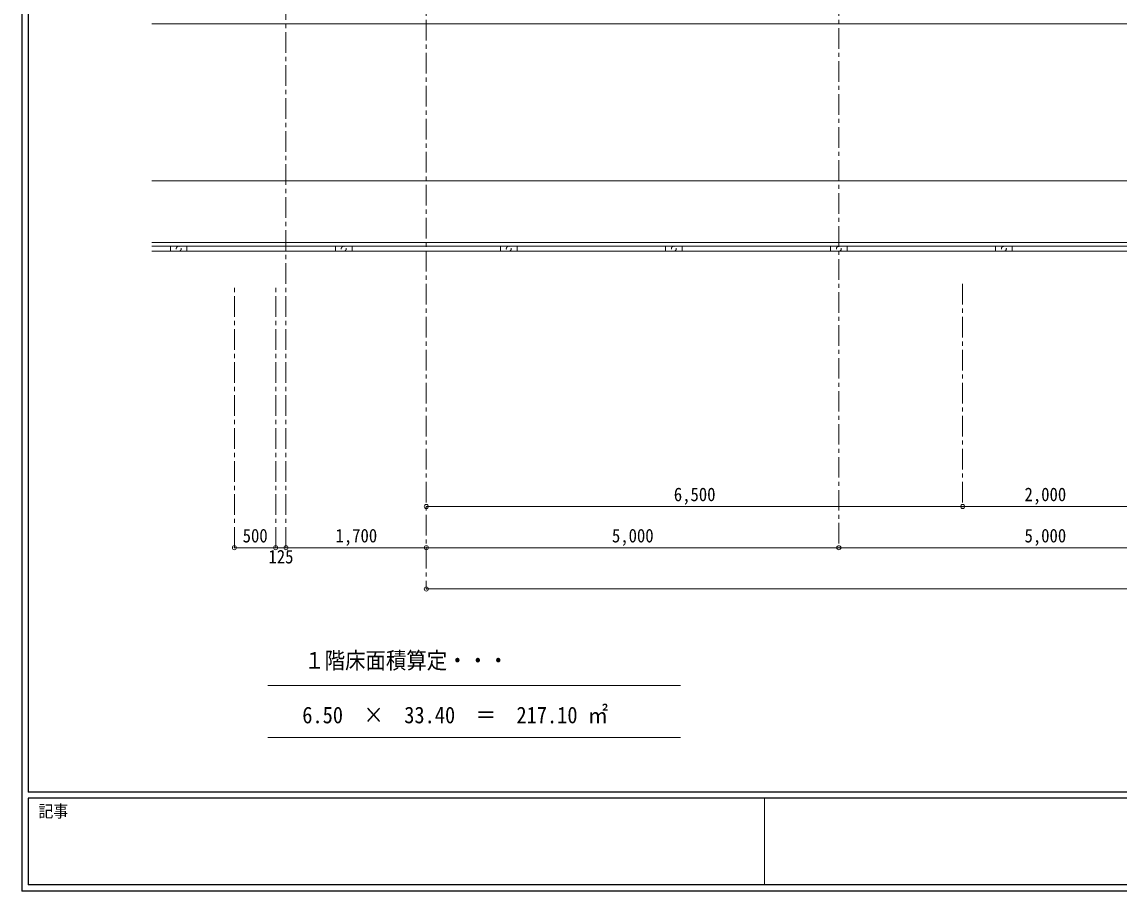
# Model space of a CAD drawing. Units: millimetres at full size, sheet at 1:50. Extents: x -19525 to 20275, y -14100 to 14100.
# Drawn here: x -19525 to -6229, y -14100 to -3562 of the extents above; entities that cross this region are included whole.
import ezdxf
from ezdxf.enums import TextEntityAlignment as Align

# ---------------------------------------------------------------- set-up
doc = ezdxf.new("R2010")
doc.units = ezdxf.units.MM
doc.header["$LTSCALE"] = 50
doc.header["$PDMODE"] = 32
doc.header["$PDSIZE"] = 50
doc.linetypes.add('CHAIN1', pattern=[8, 5, -1, 1, -1])
doc.linetypes.add('DASHED1', pattern=[1.8, 1.2, -0.6])
for name, color, linetype, lineweight in [('0-0_基準線･符号', 7, 'CHAIN1', 9), ('0-2_寸法線･文字', 7, 'Continuous', 9), ('0-6_文字', 3, 'Continuous', 18), ('0-A_仕上(細)', 4, 'Continuous', 9), ('0-F_その他', 4, 'Continuous', 9), ('F-8_F-8ﾚｲﾔ', 5, 'Continuous', 25)]:
    doc.layers.add(name, color=color, linetype=linetype, lineweight=lineweight)
doc.layers.add('F-6_F-6ﾚｲﾔ', color=2, linetype='Continuous')
doc.styles.add('ＭＳ ゴシック', font='')
doc.styles.get('ＭＳ ゴシック').set_extended_font_data('MS Gothic')

msp = doc.modelspace()

# ---------------------------------------------------------------- linework, layer by layer
at = {"layer": '0-0_基準線･符号'}
for p, q in [((-14625, 12062.5), (-14625, -10437.5)), ((-16325, -9937.5), (-16325, 11562.5)), ((-9625, 11562.5), (-9625, -9937.5)), ((-16950, -9937.5), (-16950, -6737.5)), ((-16450, -9937.5), (-16450, -6737.5)), ((-8125, -6737.5), (-8125, -9437.5))]:
    msp.add_line(p, q, dxfattribs=at)
at = {"layer": '0-2_寸法線･文字'}
for p, q in [((-14625, -9437.5), (-8125, -9437.5)), ((-8125, -9437.5), (-6125, -9437.5)), ((-16950, -9937.5), (-16450, -9937.5)), ((-16450, -9937.5), (-16325, -9937.5)), ((-16325, -9937.5), (-14625, -9937.5)), ((-14625, -9937.5), (-9625, -9937.5)), ((-9625, -9937.5), (-4625, -9937.5)), ((-14625, -10437.5), (15375, -10437.5))]:
    msp.add_line(p, q, dxfattribs=at)
at = {"layer": '0-2_寸法線･文字', "color": 6}
for p in [(-14625, -9437.5), (-8125, -9437.5), (-16950, -9937.5), (-16450, -9937.5), (-16325, -9937.5), (-14625, -9937.5), (-9625, -9937.5), (-14625, -10437.5)]:
    msp.add_point(p, dxfattribs=at)
at = {"layer": '0-6_文字'}
for p, q in [((-16543.47, -11607.68), (-11543.47, -11607.68)), ((-16543.47, -12236.51), (-11543.47, -12236.51))]:
    msp.add_line(p, q, dxfattribs=at)
at = {"layer": '0-A_仕上(細)'}
for p, q in [((18700, -6282.5), (-17950, -6282.5)), ((18700, -6342.5), (-17950, -6342.5)), ((-17725, -6342.5), (-17725, -6282.5)), ((-17525, -6342.5), (-17525, -6282.5)), ((-15725, -6342.5), (-15725, -6282.5)), ((-15525, -6342.5), (-15525, -6282.5)), ((-13725, -6342.5), (-13725, -6282.5)), ((-13525, -6342.5), (-13525, -6282.5)), ((-11725, -6342.5), (-11725, -6282.5)), ((-11525, -6342.5), (-11525, -6282.5)), ((-9725, -6342.5), (-9725, -6282.5)), ((-9525, -6342.5), (-9525, -6282.5)), ((-7725, -6342.5), (-7725, -6282.5)), ((-7525, -6342.5), (-7525, -6282.5))]:
    msp.add_line(p, q, dxfattribs=at)
at = {"layer": '0-A_仕上(細)', "linetype": 'DASHED1'}
for centre in [(-17625, -6312.5), (-15625, -6312.5), (-13625, -6312.5), (-11625, -6312.5), (-9625, -6312.5), (-7625, -6312.5)]:
    msp.add_circle(centre, 30, dxfattribs=at)
at = {"layer": '0-F_その他', "color": 7}
for p, q in [((18700, -3587.5), (-17950, -3587.5)), ((18700, -5487.5), (-17950, -5487.5)), ((18700, -6237.5), (-17950, -6237.5))]:
    msp.add_line(p, q, dxfattribs=at)
at = {"layer": 'F-8_F-8ﾚｲﾔ'}
for p, q in [((-19525, 14100), (-19525, -14100)), ((-19450, 14025), (-19450, -12900)), ((20200, -12900), (-19450, -12900)), ((20200, -12975), (-19450, -12975)), ((-19450, -12975), (-19450, -14025)), ((20200, -14025), (-19450, -14025)), ((20275, -14100), (-19525, -14100))]:
    msp.add_line(p, q, dxfattribs=at)
at = {"layer": 'F-8_F-8ﾚｲﾔ', "color": 7, "lineweight": 9}
msp.add_line((-10525, -12975), (-10525, -14025), dxfattribs=at)

# ---------------------------------------------------------------- texts
at = {"layer": '0-2_寸法線･文字', "color": 2, "style": 'ＭＳ ゴシック', "width": 0.9}
for s, p in [('6,500', (-11625, -9422.5)), ('2,000', (-7375, -9422.5)), ('500', (-16850, -9922.5)), ('1,700', (-15725, -9922.5)), ('5,000', (-12375, -9922.5)), ('5,000', (-7375, -9922.5)), ('125', (-16537.5, -10177.5))]:
    msp.add_text(s, height=165, dxfattribs=at).set_placement(p, align=Align.BOTTOM_LEFT)
at = {"layer": '0-6_文字', "color": 2, "style": 'ＭＳ ゴシック', "width": 0.9}
for s, p in [('１階床面積算定・・・', (-16103.7, -11464.85)), ('6.50\u3000×\u300033.40\u3000＝\u3000217.10 ㎡', (-16127.61, -12126.45))]:
    msp.add_text(s, height=201.6, dxfattribs=at).set_placement(p, align=Align.BOTTOM_LEFT)
at = {"layer": 'F-6_F-6ﾚｲﾔ', "color": 3, "style": 'ＭＳ ゴシック', "width": 0.9}
msp.add_text('記事', height=146.6, dxfattribs=at).set_placement((-19325, -13250), align=Align.BOTTOM_LEFT)

doc.saveas('drawing.dxf')
